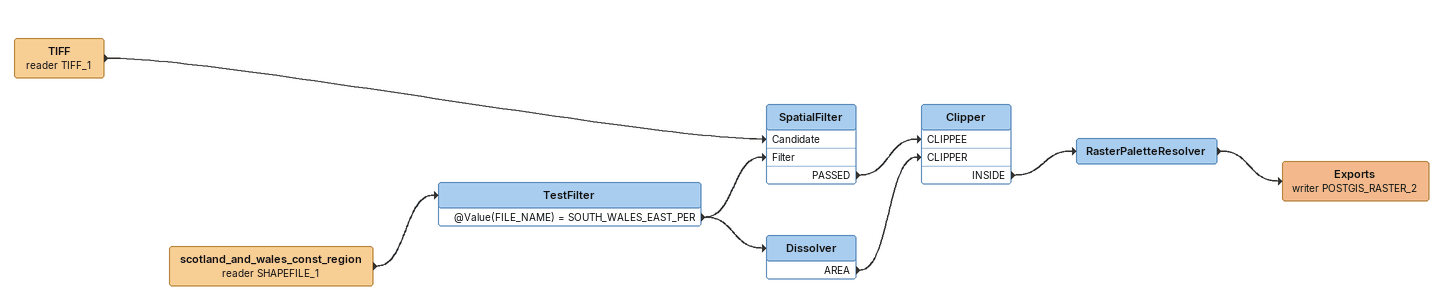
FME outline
TIFF (reader TIFF_1)
    -> SpatialFilter [Candidate]
scotland_and_wales_const_region (reader SHAPEFILE_1)
    -> TestFilter
TestFilter
    @Value(FILE_NAME) = SOUTH_WALES_EAST_PER -> SpatialFilter [Filter]
    @Value(FILE_NAME) = SOUTH_WALES_EAST_PER -> Dissolver
SpatialFilter
    PASSED -> Clipper [CLIPPEE]
Dissolver
    AREA -> Clipper [CLIPPER]
Clipper
    INSIDE -> RasterPaletteResolver
RasterPaletteResolver
    -> Exports (writer POSTGIS_RASTER_2)
Exports (writer POSTGIS_RASTER_2)
